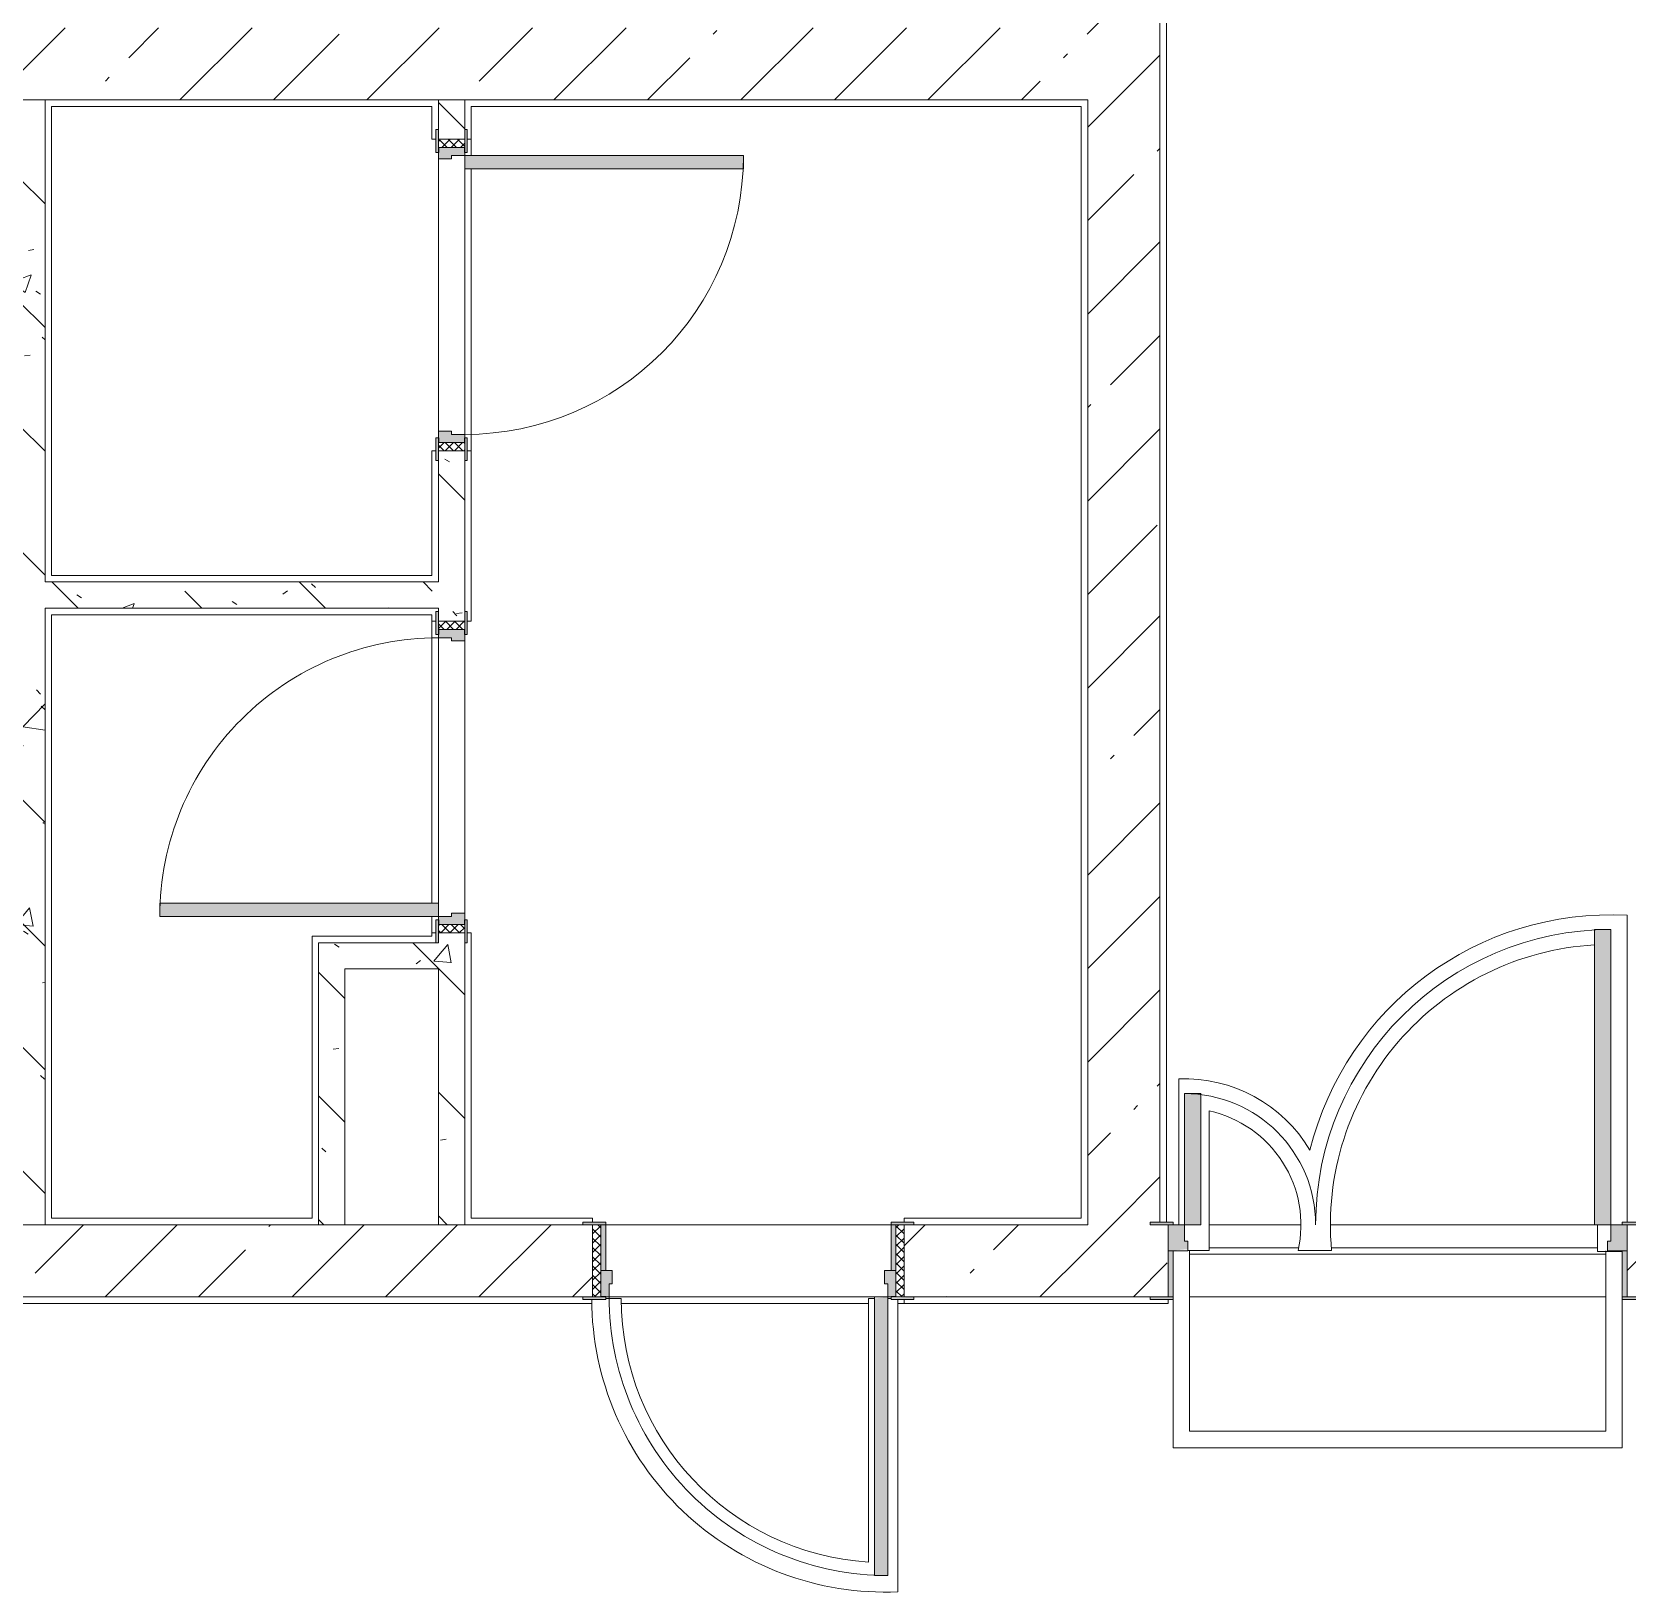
# Model space of a CAD drawing. Header units: millimetres. Extents: x -4196 to 190310, y -8553 to 29000.
# Drawn here: x 148936 to 153801, y 12500 to 17257 of the extents above; entities that cross this region are included whole.
import ezdxf

# ---------------------------------------------------------------- set-up
doc = ezdxf.new("R2010")
doc.units = ezdxf.units.MM
for name, color, linetype, lineweight, true_color in [('A-DOOR-1', 7, 'Continuous', 5, 0xaaaaaa), ('A-DOOR-2', 7, 'Continuous', 5, 0xe2e2e2), ('A-DOOR-FRAM-1', 7, 'Continuous', 5, 0xe2e2e2), ('A-DOOR-FRAM-2', 7, 'Continuous', 5, 0xaaaaaa), ('A-FLOR-1', 7, 'Continuous', 5, 0xaaaaaa), ('I-WALL-5', 7, 'Continuous', 5, 0x787878)]:
    doc.layers.add(name, color=color, linetype=linetype, lineweight=lineweight, true_color=true_color)
doc.layers.add('A-WALL', color=7, linetype='Continuous', lineweight=9)
doc.layers.add('I-WALL-3', color=7, linetype='Continuous', lineweight=5)
pattern_1 = [(45, (59346.5, 0), (-285.1231, 285.1231), []), (45, (59631.6, 0), (-285.1231, 285.1231), [504.031, -100.806, 16.764, -84.042])]
pattern_2 = [(135, (59346.5, 0), (-377.1708, -377.1708), [533.4, -88.9, 17.78, -88.9]), (135, (59346.5, 376.94), (-377.1708, -377.1708), []), (50, (59346.5, 0), (637.6445, -55.7866), [66.675, -733.425]), (355, (59346.5, 0), (-123.3494, 668.699), [53.34, -586.74]), (100.451, (59399.6, -4.65), (514.299, 612.908), [56.665, -623.315]), (46.184, (59346.5, 177.8), (948.7764, -147.15), [100.012, -1100.137]), (96.636, (59425.6, 165.5), (830.909, 865.997), [84.998, -934.973]), (351.184, (59346.5, 177.8), (830.918, 865.988), [80.01, -880.11]), (21, (59435.4, 133.35), (530.6506, -357.9283), [66.675, -733.425]), (326, (59435.4, 133.35), (216.308, 644.6585), [53.34, -586.74]), (71.451, (59479.6, 103.5), (746.9596, 286.7243), [56.665, -623.315]), (37.5, (59346.5, 0), (10.81053, 295.9426), [16.764, -562.864, 16.764, -578.866, -588.962]), (37.5, (59346.5, 0), (10.81053, 295.9426), [-1175.258, 16.764, -572.198]), (7.5, (59346.5, 0), (233.8692, 350.6318), [16.764, -322.834, 16.764, -549.529, -224.472]), (7.5, (59346.5, 0), (233.8692, 350.6318), [-905.891, 16.764, -207.708]), (327.5, (59148.24, 0), (474.5678, -20.0513), [16.764, -205.486, 16.764, -676.656, -920.115]), (327.5, (59148.24, 0), (474.5678, -20.0513), [-915.67, 16.764, -903.351]), (317.5, (59059.34, 0), (518.4522, 88.9934), [16.764, -272.161, 16.764, -443.738, -653.415]), (317.5, (59059.34, 0), (518.4522, 88.9934), [-749.427, 16.764, -636.651])]
pattern_3 = [(135, (1826.41, 104.685), (-14.14214, -14.14214), []), (225, (1826.41, 104.685), (14.14214, -14.14214), [])]
pattern_4 = [(45, (-296.384, 104.685), (-14.1421, 14.1421), []), (135, (-296.384, 104.685), (-14.1421, -14.1421), [])]

# ---------------------------------------------------------------- blocks, each defined once
blk = doc.blocks.new('110_Дверь_СКБ_2Ст - Д-1_л_Лестничная клетка EIS60 2-32142534-1_6_1_птичка')
at = {"layer": 'A-DOOR-2'}
for points in [[(662.5, 1010), (612.5, 1010), (612.5, 110), (662.5, 110), (662.5, 786.4)], [(-587.5, 510), (-637.5, 510), (-637.5, 110), (-587.5, 110), (-587.5, 499.2)], [(712.5, 30), (697.5, 30), (699.6, -110), (712.5, -110)]]:
    blk.add_hatch(color=256, dxfattribs=at).paths.add_polyline_path(points)
h = blk.add_hatch(color=256, dxfattribs=at)
h.paths.add_polyline_path([(662.5, 110), (662.5, 60), (652.5, 60), (652.5, 30), (712.5, 32.6), (712.5, 110)])
h.paths.add_polyline_path([(-637.5, 110), (-687.5, 110), (-687.2, 30), (-627.5, 35.6), (-627.5, 60), (-637.5, 60), (-637.5, 104.8)])
at = {"layer": 'A-DOOR-FRAM-1'}
for points in [[(-672.5, 118), (-742.5, 118), (-742.5, 110), (-672.5, 110)], [(729.9, 118), (697.5, 118), (697.5, 110), (767.5, 110), (767.5, 118)], [(-672.5, 30), (-687.5, 30), (-687.4, -110), (-672.5, -110), (-672.5, -21.5)], [(-687.4, -110), (-742.5, -110.2), (-742.5, -118), (-672.5, -118), (-674.5, -110)], [(767.5, -110), (697.5, -110), (698.9, -118), (767.5, -118)]]:
    blk.add_hatch(color=256, dxfattribs=at).paths.add_polyline_path(points)
at = {"layer": 'A-DOOR-1'}
for p, q in [((662.5, 1010), (612.5, 1010)), ((612.5, 1010), (612.5, 110)), ((662.5, 110), (662.5, 1010)), ((-637.5, 510), (-637.5, 110)), ((-587.5, 510), (-637.5, 510)), ((-587.5, 110), (-587.5, 510)), ((-637.5, 110), (-587.5, 110)), ((612.5, 110), (662.5, 110))]:
    blk.add_line(p, q, dxfattribs=at)
for centre, radius, start, end in [((662.5, 110), 900, 90, 180), ((-637.5, 110), 400, 360, 90)]:
    blk.add_arc(centre, radius, start, end, dxfattribs=at)
at = {"layer": 'A-DOOR-FRAM-2'}
for p, q in [((-672.5, 118), (-742.5, 118)), ((-742.5, 118), (-742.5, 110)), ((-742.5, 110), (-672.5, 110)), ((-637.5, 110), (-687.5, 110)), ((-687.5, 110), (-687.5, 30)), ((-672.5, 110), (-672.5, 118)), ((-637.5, 60), (-637.5, 110)), ((662.5, 110), (662.5, 60)), ((712.5, 110), (662.5, 110)), ((767.5, 118), (697.5, 118)), ((697.5, 118), (697.5, 110)), ((697.5, 110), (767.5, 110)), ((712.5, 30), (712.5, 110)), ((767.5, 110), (767.5, 118)), ((-627.5, 60), (-637.5, 60)), ((-627.5, 30), (-627.5, 60)), ((662.5, 60), (652.5, 60)), ((652.5, 60), (652.5, 30)), ((-687.5, 30), (-627.5, 30)), ((-672.5, 30), (-687.5, 30)), ((-687.5, 30), (-687.5, -110)), ((-672.5, -110), (-672.5, 30)), ((652.5, 30), (712.5, 30)), ((712.5, 30), (697.5, 30)), ((697.5, 30), (697.5, -110)), ((712.5, -110), (712.5, 30)), ((-672.5, -110), (-742.5, -110)), ((-742.5, -110), (-742.5, -118)), ((-742.5, -118), (-672.5, -118)), ((-687.5, -110), (-672.5, -110)), ((-672.5, -118), (-672.5, -110)), ((697.5, -110), (712.5, -110)), ((767.5, -110), (697.5, -110)), ((697.5, -110), (697.5, -118)), ((697.5, -118), (767.5, -118)), ((767.5, -118), (767.5, -110))]:
    blk.add_line(p, q, dxfattribs=at)
blk = doc.blocks.new('110_Дверь_СКБ_1Ст_Внутренняя1 - Д-8_п_ 950x2100h_охрана 2-32201800-1_6_1_птичка')
at = {"layer": 'A-DOOR-1'}
h = blk.add_hatch(dxfattribs=at)
h.set_pattern_fill('FP_153', color=256, style=0, pattern_type=2)
h.set_pattern_definition([(135, (1826.41, 174.685), (-14.14214, -14.14214), []), (225, (1826.41, 174.685), (14.14214, -14.14214), [])])
h.paths.add_polyline_path([(462.5, 110), (462.5, -110), (487.5, -110), (487.5, 110)])
at = {"layer": 'A-DOOR-2'}
h = blk.add_hatch(color=256, dxfattribs=at)
h.paths.add_polyline_path([(462.5, 110), (437.5, 110), (437.5, 70), (427.5, 70), (427.5, 30), (462.5, 30)])
h.paths.add_polyline_path([(-422.5, 110), (-437.5, 110), (-437.5, 30), (-402.5, 30), (-402.5, 70), (-412.5, 70), (-412.5, 110)])
at = {"layer": 'A-DOOR-FRAM-1'}
for points in [[(-394.7, 960), (-412.5, 960), (-412.5, 110), (-372.5, 115.3), (-372.5, 960)], [(-443.8, 118), (-492.5, 118), (-492.5, 110), (-422.5, 115.3), (-422.5, 118), (-443.5, 118)], [(487.5, 118), (447.5, 115.3), (447.5, 110), (517.5, 110), (517.5, 118), (490, 118)], [(-437.5, 30), (-437.5, -110), (-422.5, -110), (-422.5, 30)], [(447.5, 30), (447.5, -110), (462.5, -110), (462.5, 30)], [(-422.5, -110), (-492.5, -110.2), (-492.5, -118), (-422.5, -118)], [(479, -110), (447.5, -110), (447.5, -118), (517.5, -118), (517.5, -110), (487.5, -110)]]:
    blk.add_hatch(color=256, dxfattribs=at).paths.add_polyline_path(points)
at = {"layer": 'A-DOOR-FRAM-2'}
h = blk.add_hatch(dxfattribs=at)
h.set_pattern_fill('FP_154', color=256, style=0, pattern_type=2)
h.set_pattern_definition([(45, (-296.384, 174.685), (-14.1421, 14.1421), []), (135, (-296.384, 174.685), (-14.1421, -14.1421), [])])
h.paths.add_polyline_path([(-462.5, 110), (-462.5, -110), (-437.5, -110), (-437.5, 110)])
at = {"layer": 'A-DOOR-1'}
for p, q in [((-412.5, 960), (-412.5, 110)), ((-372.5, 960), (-412.5, 960)), ((-372.5, 110), (-372.5, 960)), ((-412.5, 110), (-372.5, 110))]:
    blk.add_line(p, q, dxfattribs=at)
blk.add_arc((-412.5, 110), 850, 360, 90, dxfattribs=at)
at = {"layer": 'A-DOOR-FRAM-2'}
for p, q in [((-422.5, 118), (-492.5, 118)), ((-492.5, 118), (-492.5, 110)), ((-492.5, 110), (-422.5, 110)), ((-437.5, 110), (-462.5, 110)), ((-462.5, 110), (-462.5, -110)), ((-412.5, 110), (-437.5, 110)), ((-437.5, 110), (-437.5, 30)), ((-437.5, -110), (-437.5, 110)), ((-422.5, 110), (-437.5, 110)), ((-437.5, 110), (-437.5, 109)), ((-437.5, 109), (-422.5, 109)), ((-422.5, 110), (-422.5, 118)), ((-422.5, 109), (-422.5, 110)), ((-412.5, 70), (-412.5, 110)), ((437.5, 110), (437.5, 70)), ((462.5, 110), (437.5, 110)), ((517.5, 118), (447.5, 118)), ((447.5, 118), (447.5, 110)), ((462.5, 110), (447.5, 110)), ((447.5, 110), (447.5, 109)), ((447.5, 110), (517.5, 110)), ((447.5, 109), (462.5, 109)), ((462.5, 30), (462.5, 110)), ((487.5, 110), (462.5, 110)), ((462.5, 110), (462.5, -110)), ((462.5, 109), (462.5, 110)), ((487.5, -110), (487.5, 110)), ((517.5, 110), (517.5, 118)), ((-402.5, 70), (-412.5, 70)), ((-402.5, 30), (-402.5, 70)), ((437.5, 70), (427.5, 70)), ((427.5, 70), (427.5, 30)), ((-437.5, 30), (-402.5, 30)), ((-422.5, 30), (-437.5, 30)), ((-437.5, 30), (-437.5, -110)), ((-422.5, -110), (-422.5, 30)), ((427.5, 30), (462.5, 30)), ((462.5, 30), (447.5, 30)), ((447.5, 30), (447.5, -110)), ((462.5, -110), (462.5, 30)), ((-422.5, -110), (-492.5, -110)), ((-492.5, -110), (-492.5, -118)), ((-492.5, -118), (-422.5, -118)), ((-462.5, -110), (-437.5, -110)), ((-437.5, -110), (-422.5, -110)), ((-422.5, -118), (-422.5, -110)), ((447.5, -110), (462.5, -110)), ((517.5, -110), (447.5, -110)), ((447.5, -110), (447.5, -118)), ((447.5, -118), (517.5, -118)), ((462.5, -110), (487.5, -110)), ((517.5, -118), (517.5, -110))]:
    blk.add_line(p, q, dxfattribs=at)
blk = doc.blocks.new('110_Дверь_СКБ_1Ст_Внутренняя1 - Д-7_п__950x2100h_Туалет-32207265-1_6_1_птичка')
at = {"layer": 'A-DOOR-1'}
h = blk.add_hatch(dxfattribs=at)
h.set_pattern_fill('FP_121', color=256, style=0, pattern_type=2)
h.set_pattern_definition(pattern_3)
h.paths.add_polyline_path([(487.5, 40), (462.5, 40), (462.5, -40), (487.5, -40)])
at = {"layer": 'A-DOOR-2'}
h = blk.add_hatch(color=256, dxfattribs=at)
h.paths.add_polyline_path([(462.5, 16.3), (462.5, 40), (437.5, 40), (437.5, 0), (427.5, 0), (427.5, -40), (462.5, -40)])
h.paths.add_polyline_path([(-402.5, -16), (-402.5, 0), (-412.5, 0), (-412.5, 40), (-437.5, 40), (-437.5, -40), (-402.5, -40)])
at = {"layer": 'A-DOOR-FRAM-1'}
for points in [[(-372.5, 60), (-372.5, 890), (-412.5, 890), (-412.5, 40), (-372.5, 40)], [(-422.5, 40), (-422.5, 48), (-492.5, 48), (-492.5, 40), (-437.5, 40)], [(517.5, 48), (447.5, 48), (447.5, 40), (517.5, 40)], [(-422.5, -40), (-492.5, -40), (-492.5, -48), (-422.5, -48)], [(517.5, -40), (447.5, -40), (447.5, -48), (517.5, -48)]]:
    blk.add_hatch(color=256, dxfattribs=at).paths.add_polyline_path(points)
at = {"layer": 'A-DOOR-FRAM-2'}
h = blk.add_hatch(dxfattribs=at)
h.set_pattern_fill('FP_122', color=256, style=0, pattern_type=2)
h.set_pattern_definition(pattern_4)
h.paths.add_polyline_path([(-437.5, 40), (-462.5, 40), (-460.8, -40), (-437.5, -40)])
at = {"layer": 'A-DOOR-1'}
for p, q in [((-412.5, 890), (-412.5, 40)), ((-372.5, 890), (-412.5, 890)), ((-372.5, 40), (-372.5, 890)), ((-412.5, 40), (-372.5, 40))]:
    blk.add_line(p, q, dxfattribs=at)
blk.add_arc((-412.5, 40), 850, 360, 90, dxfattribs=at)
at = {"layer": 'A-DOOR-FRAM-2'}
for p, q in [((-422.5, 48), (-492.5, 48)), ((-492.5, 48), (-492.5, 40)), ((-492.5, 40), (-422.5, 40)), ((-437.5, 40), (-462.5, 40)), ((-462.5, 40), (-462.5, -40)), ((-412.5, 40), (-437.5, 40)), ((-437.5, 40), (-437.5, -40)), ((-437.5, -40), (-437.5, 40)), ((-422.5, 40), (-437.5, 40)), ((-437.5, 40), (-437.5, 39)), ((-437.5, 39), (-422.5, 39)), ((-422.5, 40), (-422.5, 48)), ((-422.5, 39), (-422.5, 40)), ((-412.5, 0), (-412.5, 40)), ((-402.5, 0), (-412.5, 0)), ((-402.5, -40), (-402.5, 0)), ((437.5, 0), (427.5, 0)), ((427.5, 0), (427.5, -40)), ((437.5, 40), (437.5, 0)), ((462.5, 40), (437.5, 40)), ((517.5, 48), (447.5, 48)), ((447.5, 48), (447.5, 40)), ((462.5, 40), (447.5, 40)), ((447.5, 40), (447.5, 39)), ((447.5, 40), (517.5, 40)), ((447.5, 39), (462.5, 39)), ((462.5, -40), (462.5, 40)), ((487.5, 40), (462.5, 40)), ((462.5, 40), (462.5, -40)), ((462.5, 39), (462.5, 40)), ((487.5, -40), (487.5, 40)), ((517.5, 40), (517.5, 48)), ((-422.5, -40), (-492.5, -40)), ((-492.5, -40), (-492.5, -48)), ((-492.5, -48), (-422.5, -48)), ((-462.5, -40), (-437.5, -40)), ((-422.5, -39), (-437.5, -39)), ((-437.5, -39), (-437.5, -40)), ((-437.5, -40), (-402.5, -40)), ((-437.5, -40), (-422.5, -40)), ((-422.5, -40), (-422.5, -39)), ((-422.5, -48), (-422.5, -40)), ((427.5, -40), (462.5, -40)), ((462.5, -39), (447.5, -39)), ((447.5, -39), (447.5, -40)), ((447.5, -40), (462.5, -40)), ((517.5, -40), (447.5, -40)), ((447.5, -40), (447.5, -48)), ((447.5, -48), (517.5, -48)), ((462.5, -40), (462.5, -39)), ((462.5, -40), (487.5, -40)), ((517.5, -48), (517.5, -40))]:
    blk.add_line(p, q, dxfattribs=at)
blk = doc.blocks.new('110_Дверь_СКБ_1Ст_Внутренняя1 - Д-7_л__950x2100h_Туалет-32209783-1_6_1_птичка')
at = {"layer": 'A-DOOR-1'}
h = blk.add_hatch(dxfattribs=at)
h.set_pattern_fill('FP_121', color=256, style=0, pattern_type=2)
h.set_pattern_definition(pattern_3)
h.paths.add_polyline_path([(462.5, -40), (487.5, -40), (487.5, 40), (462.5, 40)])
at = {"layer": 'A-DOOR-2'}
h = blk.add_hatch(color=256, dxfattribs=at)
h.paths.add_polyline_path([(-437.5, 40), (-437.5, -40), (-402.5, -40), (-402.5, 0), (-412.5, 0), (-412.5, 40)])
h.paths.add_polyline_path([(427.5, -16), (427.5, -40), (462.5, -40), (462.5, 40), (437.5, 40), (437.5, 0), (427.5, 0)])
at = {"layer": 'A-DOOR-FRAM-1'}
for points in [[(-412.5, 890), (-412.5, 40), (-372.5, 40), (-372.5, 890)], [(-492.5, 40), (-422.5, 40), (-422.5, 48), (-492.5, 48)], [(447.5, 40), (517.5, 40), (517.5, 48), (447.5, 48)], [(-492.5, -40), (-492.5, -48), (-422.5, -48), (-422.5, -40), (-472.6, -40)], [(447.5, -48), (517.5, -48), (515.1, -40), (447.5, -40)]]:
    blk.add_hatch(color=256, dxfattribs=at).paths.add_polyline_path(points)
at = {"layer": 'A-DOOR-FRAM-2'}
h = blk.add_hatch(dxfattribs=at)
h.set_pattern_fill('FP_122', color=256, style=0, pattern_type=2)
h.set_pattern_definition(pattern_4)
h.paths.add_polyline_path([(-462.5, 40), (-462.5, -40), (-437.5, -40), (-437.5, 40)])
at = {"layer": 'A-DOOR-1'}
for p, q in [((-412.5, 890), (-412.5, 40)), ((-372.5, 890), (-412.5, 890)), ((-372.5, 40), (-372.5, 890)), ((-412.5, 40), (-372.5, 40))]:
    blk.add_line(p, q, dxfattribs=at)
blk.add_arc((-412.5, 40), 850, 360, 90, dxfattribs=at)
at = {"layer": 'A-DOOR-FRAM-2'}
for p, q in [((-422.5, 48), (-492.5, 48)), ((-492.5, 48), (-492.5, 40)), ((-492.5, 40), (-422.5, 40)), ((-437.5, 40), (-462.5, 40)), ((-462.5, 40), (-462.5, -40)), ((-412.5, 40), (-437.5, 40)), ((-437.5, 40), (-437.5, -40)), ((-437.5, -40), (-437.5, 40)), ((-422.5, 40), (-437.5, 40)), ((-437.5, 40), (-437.5, 39)), ((-437.5, 39), (-422.5, 39)), ((-422.5, 40), (-422.5, 48)), ((-422.5, 39), (-422.5, 40)), ((-412.5, 0), (-412.5, 40)), ((-402.5, 0), (-412.5, 0)), ((-402.5, -40), (-402.5, 0)), ((437.5, 0), (427.5, 0)), ((427.5, 0), (427.5, -40)), ((437.5, 40), (437.5, 0)), ((462.5, 40), (437.5, 40)), ((517.5, 48), (447.5, 48)), ((447.5, 48), (447.5, 40)), ((462.5, 40), (447.5, 40)), ((447.5, 40), (447.5, 39)), ((447.5, 40), (517.5, 40)), ((447.5, 39), (462.5, 39)), ((462.5, -40), (462.5, 40)), ((487.5, 40), (462.5, 40)), ((462.5, 40), (462.5, -40)), ((462.5, 39), (462.5, 40)), ((487.5, -40), (487.5, 40)), ((517.5, 40), (517.5, 48)), ((-422.5, -40), (-492.5, -40)), ((-492.5, -40), (-492.5, -48)), ((-492.5, -48), (-422.5, -48)), ((-462.5, -40), (-437.5, -40)), ((-422.5, -39), (-437.5, -39)), ((-437.5, -39), (-437.5, -40)), ((-437.5, -40), (-402.5, -40)), ((-437.5, -40), (-422.5, -40)), ((-422.5, -40), (-422.5, -39)), ((-422.5, -48), (-422.5, -40)), ((427.5, -40), (462.5, -40)), ((462.5, -39), (447.5, -39)), ((447.5, -39), (447.5, -40)), ((447.5, -40), (462.5, -40)), ((517.5, -40), (447.5, -40)), ((447.5, -40), (447.5, -48)), ((447.5, -48), (517.5, -48)), ((462.5, -40), (462.5, -39)), ((462.5, -40), (487.5, -40)), ((517.5, -48), (517.5, -40))]:
    blk.add_line(p, q, dxfattribs=at)

msp = doc.modelspace()

# ---------------------------------------------------------------- hatches: boundary and pattern name
at = {"layer": 'I-WALL-3'}
h = msp.add_hatch(dxfattribs=at)
h.set_pattern_fill('FP_97', color=256, style=0, pattern_type=2)
h.set_pattern_definition(pattern_1)
h.paths.add_polyline_path([(152346.5, 13620), (152346.5, 13628), (152376.5, 13628), (152376.1, 21150), (152156.5, 21150), (152156.5, 13620), (152170.2, 13620)])
h = msp.add_hatch(dxfattribs=at)
h.set_pattern_fill('FP_97', color=256, style=0, pattern_type=2)
h.set_pattern_definition(pattern_1)
h.paths.add_polyline_path([(148896.5, 17050), (152156.5, 17050), (152156.5, 17270), (145836.5, 17270), (145836.5, 17050), (148888.1, 17050)])
h = msp.add_hatch(dxfattribs=at)
h.set_pattern_fill('FP_97', color=256, style=0, pattern_type=2)
h.set_pattern_definition(pattern_1)
h.paths.add_polyline_path([(152136.5, 13400), (152156.5, 13400), (152156.5, 13620), (151596.5, 13620), (151596.5, 13400), (151960.6, 13400)])
h.paths.add_polyline_path([(149790.8, 13400), (150646.5, 13400), (150646.5, 13620), (148706.5, 13620), (148706.5, 13608), (148736.5, 13608), (148736.5, 13600), (148706.5, 13600), (148706.5, 13400), (149590.1, 13400)])
h = msp.add_hatch(dxfattribs=at)
h.set_pattern_fill('FP_97', color=256, style=0, pattern_type=2)
h.set_pattern_definition(pattern_1)
h.paths.add_polyline_path([(154029.2, 13400), (154146.5, 13400), (154146.5, 13620), (153801.5, 13620), (153801.5, 13400), (153926.5, 13400)])
h.paths.add_polyline_path([(152156.5, 13400), (152401.5, 13400), (152396.5, 13620), (152156.5, 13620)])
at = {"layer": 'I-WALL-5'}
h = msp.add_hatch(dxfattribs=at)
h.set_pattern_fill('FP_127', color=256, style=0, pattern_type=2)
h.set_pattern_definition(pattern_2)
h.paths.add_polyline_path([(148896.5, 13620), (148976.5, 13620), (148976.5, 17050), (148896.5, 17050), (148896.5, 13640)])
h = msp.add_hatch(dxfattribs=at)
h.set_pattern_fill('FP_127', color=256, style=0, pattern_type=2)
h.set_pattern_definition(pattern_2)
h.paths.add_polyline_path([(150256.4, 13620), (150256.4, 14510.1), (150176.4, 14510.1), (150176.4, 13620)])
h.paths.add_polyline_path([(150256.4, 15460.1), (150256.4, 15980.1), (150176.4, 15980.1), (150176.4, 15460.1)])
h.paths.add_polyline_path([(150176.4, 16930.1), (150256.4, 16930.1), (150256.4, 17050), (150176.4, 17050), (150176.4, 16960.1)])
h = msp.add_hatch(dxfattribs=at)
h.set_pattern_fill('FP_127', color=256, style=0, pattern_type=2)
h.set_pattern_definition(pattern_2)
h.paths.add_polyline_path([(150156.4, 15500.1), (150176.4, 15500.1), (150176.4, 15580.1), (148976.5, 15580.1), (148976.5, 15500.1), (149790.8, 15500.1)])
h = msp.add_hatch(dxfattribs=at)
h.set_pattern_fill('FP_127', color=256, style=0, pattern_type=2)
h.set_pattern_definition(pattern_2)
h.paths.add_polyline_path([(149810.8, 14400), (150176.4, 14400), (150176.4, 14480), (149810.8, 14480), (149810.8, 14443.4)])
h = msp.add_hatch(dxfattribs=at)
h.set_pattern_fill('FP_127', color=256, style=0, pattern_type=2)
h.set_pattern_definition(pattern_2)
h.paths.add_polyline_path([(149885.1, 13620), (149890.8, 13624.3), (149890.8, 14400), (149810.8, 14400), (149810.8, 13620)])

# ---------------------------------------------------------------- linework, layer by layer
at = {"layer": 'A-FLOR-1'}
for p, q in [((152396.5, 21130), (152396.5, 13628)), ((150156.4, 17030), (148996.5, 17030)), ((148996.5, 17030), (148996.5, 15600.1)), ((150156.4, 16930.1), (150156.4, 17030)), ((152136.5, 17030), (150276.4, 17030)), ((150276.4, 16880.1), (150276.4, 17030)), ((152136.5, 13640), (152136.5, 17030)), ((150168.4, 16930.1), (150156.4, 16930.1)), ((150276.4, 16930.1), (150264.4, 16930.1)), ((150276.4, 15460.1), (150276.4, 16840.1)), ((150156.4, 15600.1), (150156.4, 15980.1)), ((150156.4, 15980.1), (150168.4, 15980.1)), ((150264.4, 15980.1), (150276.4, 15980.1)), ((148996.5, 15600.1), (150156.4, 15600.1)), ((150156.4, 15480.1), (148996.5, 15480.1)), ((148996.5, 15480.1), (148996.5, 13640)), ((150156.4, 14600.1), (150156.4, 15480.1)), ((150168.4, 15460.1), (150156.4, 15460.1)), ((150276.4, 15460.1), (150264.4, 15460.1)), ((150156.4, 14500), (150156.4, 14560.1)), ((153801.1, 13628), (153801.1, 14563.7)), ((149790.8, 13640), (149790.8, 14500)), ((149790.8, 14500), (150156.4, 14500)), ((150156.4, 14510.1), (150168.4, 14510.1)), ((150264.4, 14510.1), (150276.4, 14510.1)), ((150276.4, 14510.1), (150276.4, 13640)), ((152434.7, 14064.7), (152434.7, 13620)), ((152526.5, 13540.9), (152526.5, 13967)), ((148996.5, 13640), (149790.8, 13640)), ((150276.4, 13640), (150646.5, 13640)), ((150646.5, 13640), (150646.5, 13628)), ((151596.5, 13628), (151596.5, 13640)), ((151596.5, 13640), (152136.5, 13640)), ((153711.1, 13620), (153711.1, 13537.9)), ((152461.2, 13540.9), (152526.5, 13540.9)), ((152466.5, 12990), (152466.5, 13540)), ((153736.5, 13530), (152466.5, 13530)), ((152526.5, 13550), (152798.9, 13550)), ((152797.7, 13541.4), (152900.1, 13541.4)), ((152899.8, 13550), (153711.1, 13550)), ((153711.1, 13537.9), (153786.5, 13537.9)), ((153736.5, 13540), (153736.5, 12990)), ((150644.6, 13380), (148690.3, 13380)), ((150733.8, 13394.7), (150686.5, 13394.7)), ((150734.7, 13380), (151487.7, 13380)), ((151506.5, 13394.7), (151487.7, 13394.7)), ((151487.7, 13394.7), (151487.7, 12591.3)), ((151556.5, 13394.7), (151546.5, 13394.7)), ((151577.7, 12500.6), (151577.7, 13392)), ((152401.5, 13380), (151577.7, 13380)), ((151596.5, 13380), (151596.5, 13392)), ((152401.5, 13392), (152401.5, 13380)), ((152416.5, 13392), (152416.5, 12940)), ((153786.5, 12940), (153786.5, 13392)), ((153736.5, 12990), (152466.5, 12990)), ((152416.5, 12940), (153786.5, 12940))]:
    msp.add_line(p, q, dxfattribs=at)
for centre, radius, start, end in [((153751.5, 13620), 945, 86.9906, 166.0951), ((153751.5, 13620), 855, 93.3556, 185.2732), ((152451.5, 13620), 445, 30.6854, 92.1597), ((152451.5, 13620), 355, 347.2117, 77.8023), ((151538.8, 13394.7), 895, 180.1742, 272.4947), ((151538.8, 13394.7), 805, 180, 266.3646)]:
    msp.add_arc(centre, radius, start, end, dxfattribs=at)
at = {"layer": 'A-WALL'}
for p, q in [((148976.5, 17050), (148896.5, 17050)), ((150256.4, 17050), (150176.4, 17050)), ((148896.5, 13620), (148976.5, 13620)), ((149810.8, 13620), (149890.8, 13620)), ((150176.4, 13620), (150256.4, 13620))]:
    msp.add_line(p, q, dxfattribs=at)
at = {"layer": 'I-WALL-3'}
for p, q in [((152376.5, 13628), (152376.5, 21150)), ((148976.5, 17050), (150176.4, 17050)), ((148976.5, 15580.1), (148976.5, 17050)), ((150176.4, 17050), (150176.4, 16960.1)), ((150256.4, 17050), (152156.5, 17050)), ((150256.4, 16960.1), (150256.4, 17050)), ((152156.5, 17050), (152156.5, 13620)), ((150176.4, 16040.1), (150176.4, 16870.1)), ((150256.4, 16840.1), (150256.4, 16030.1)), ((150176.4, 15950.1), (150176.4, 15580.1)), ((150256.4, 15490.1), (150256.4, 15950.1)), ((150176.4, 15580.1), (148976.5, 15580.1)), ((148976.5, 15500.1), (150176.4, 15500.1)), ((148976.5, 13620), (148976.5, 15500.1)), ((150176.4, 15500.1), (150176.4, 15490.1)), ((150176.4, 14600.1), (150176.4, 15410.1)), ((150256.4, 15400.1), (150256.4, 14570.1)), ((150176.4, 14480), (149810.8, 14480)), ((149810.8, 14480), (149810.8, 13620)), ((150256.4, 13620), (150256.4, 14480.1)), ((149890.8, 14400), (150176.4, 14400)), ((149890.8, 13620), (149890.8, 14400)), ((150176.4, 14400), (150176.4, 13620)), ((149810.8, 13620), (148976.5, 13620)), ((150176.4, 13620), (149890.8, 13620)), ((150616.5, 13620), (150256.4, 13620)), ((150686.5, 13620), (151556.5, 13620)), ((152156.5, 13620), (151626.5, 13620)), ((152526.5, 13620), (152805.4, 13620)), ((152897.4, 13620), (153701.5, 13620)), ((148736.5, 13400), (150616.5, 13400)), ((151506.5, 13400), (150696.5, 13400)), ((151626.5, 13400), (152156.5, 13400)), ((152156.5, 13400), (152346.5, 13400)), ((153736.5, 13400), (152466.5, 13400))]:
    msp.add_line(p, q, dxfattribs=at)

# ---------------------------------------------------------------- block references
at = {"layer": 'A-DOOR-1'}
for name, p, rotation in [('110_Дверь_СКБ_1Ст_Внутренняя1 - Д-7_п__950x2100h_Туалет-32207265-1_6_1_птичка', (150216.4, 16467.6), 270), ('110_Дверь_СКБ_1Ст_Внутренняя1 - Д-7_л__950x2100h_Туалет-32209783-1_6_1_птичка', (150216.4, 14972.6), 90), ('110_Дверь_СКБ_1Ст_Внутренняя1 - Д-8_п_ 950x2100h_охрана 2-32201800-1_6_1_птичка', (151134, 13510), 180)]:
    msp.add_blockref(name, p, dxfattribs=dict(at, rotation=rotation))
msp.add_blockref('110_Дверь_СКБ_2Ст - Д-1_л_Лестничная клетка EIS60 2-32142534-1_6_1_птичка', (153089, 13510), dxfattribs=at)

doc.saveas('drawing.dxf')
